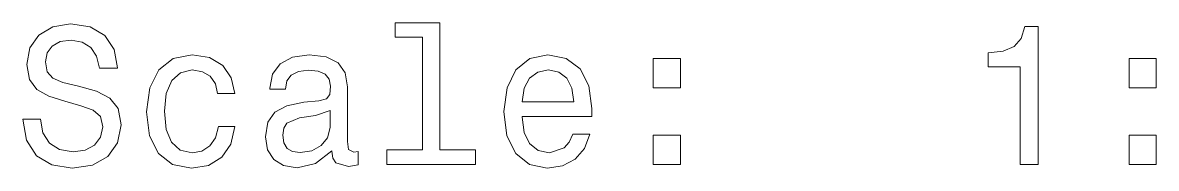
# Model space of a CAD drawing. Extents: x 0 to 297, y 0 to 210.
# Drawn here: x 123 to 151.93, y 103.7 to 107.42 of the extents above; entities that cross this region are included whole.
import ezdxf

# ---------------------------------------------------------------- set-up
doc = ezdxf.new("R2010")
doc.units = 0

msp = doc.modelspace()

# ---------------------------------------------------------------- linework, layer by layer
at = {"color": 7, "lineweight": 13}
for points in [[(123.458138, 104.951546), (122.999199, 104.951546), (123.100067, 104.416962), (123.352226, 104.02359), (123.740555, 103.78656), (124.265053, 103.700829), (124.784508, 103.781517), (125.172836, 104.003418), (125.419952, 104.351402), (125.510727, 104.810333), (125.435081, 105.223877), (125.223267, 105.491173), (124.880325, 105.667686), (124.421394, 105.798805), (124.028023, 105.89463), (123.770813, 106.005577), (123.624565, 106.166962), (123.57917, 106.419128), (123.624565, 106.646072), (123.755684, 106.817543), (123.957413, 106.933533), (124.234795, 106.973877), (124.517212, 106.923447), (124.739113, 106.787277), (124.885368, 106.560333), (124.955971, 106.252701), (125.414909, 106.252701), (125.414909, 106.262787), (125.334213, 106.736847), (125.097183, 107.089874), (124.723984, 107.311775), (124.219666, 107.387421), (123.76577, 107.311775), (123.412743, 107.09996), (123.185799, 106.772148), (123.10511, 106.348518), (123.17067, 105.970276), (123.362312, 105.713074), (123.664909, 105.541603), (124.078453, 105.410477), (124.486954, 105.294487), (124.794594, 105.183533), (124.981194, 105.022148), (125.046753, 104.759903), (124.986237, 104.492615), (124.829895, 104.290886), (124.592865, 104.164803), (124.285225, 104.124458), (123.942284, 104.179932), (123.680038, 104.341316), (123.513611, 104.603561)], [(133.201645, 107.044487), (133.201645, 104.169846), (132.288834, 104.169846), (132.288834, 103.796646), (134.553238, 103.796646), (134.553238, 104.169846), (133.645462, 104.169846), (133.645462, 107.417686), (132.505692, 107.417686), (132.505692, 107.044487)], [(148.452377, 103.796646), (148.911301, 103.796646), (148.911301, 107.321861), (148.568359, 107.321861), (148.477585, 107.014229), (148.296036, 106.807449), (148.018646, 106.686417), (147.635376, 106.646072), (147.635376, 106.288002), (148.452377, 106.288002)], [(127.971825, 105.607162), (128.410583, 105.607162), (128.319809, 106.01062), (128.102951, 106.328346), (127.765053, 106.525032), (127.326294, 106.600677), (126.84214, 106.499817), (126.473984, 106.217392), (126.241997, 105.758461), (126.161308, 105.143188), (126.236954, 104.532959), (126.463898, 104.079063), (126.821968, 103.796646), (127.311165, 103.700829), (127.744881, 103.776474), (128.082779, 103.988289), (128.314758, 104.321144), (128.415634, 104.764946), (127.991997, 104.764946), (127.916351, 104.482529), (127.775139, 104.270706), (127.57341, 104.139587), (127.326294, 104.099243), (127.018654, 104.164803), (126.796753, 104.366531), (126.660583, 104.694344), (126.615196, 105.158318), (126.660583, 105.612206), (126.801796, 105.940018), (127.02874, 106.141747), (127.326294, 106.212349), (127.588539, 106.166962), (127.785225, 106.050972), (127.916351, 105.859329)], [(130.891846, 104.149673), (130.891846, 104.134544), (130.917068, 103.963074), (130.992722, 103.842033), (131.31044, 103.746216), (131.557556, 103.78656), (131.557556, 104.129501), (131.451645, 104.114372), (131.31044, 104.179932), (131.285217, 104.38166), (131.285217, 105.783676), (131.224701, 106.141747), (131.048187, 106.393906), (130.740555, 106.545204), (130.306839, 106.600677), (129.883209, 106.540161), (129.570526, 106.36869), (129.37384, 106.101402), (129.308273, 105.748375), (129.308273, 105.718117), (129.706696, 105.718117), (129.742004, 105.929932), (129.852951, 106.08123), (130.0345, 106.172005), (130.291702, 106.207306), (130.538834, 106.182091), (130.715347, 106.106445), (130.821243, 105.975319), (130.856552, 105.793762), (130.83638, 105.581947), (130.755692, 105.476044), (130.553955, 105.425606), (130.17572, 105.385262), (129.742004, 105.294487), (129.434357, 105.133102), (129.252808, 104.880943), (129.197327, 104.507744), (129.247757, 104.174889), (129.404099, 103.927773), (129.656265, 103.771431), (130.004242, 103.715958), (130.473267, 103.821861)], [(135.743439, 105.022148), (137.518661, 105.022148), (137.523697, 105.22892), (137.443008, 105.808891), (137.2211, 106.242615), (136.868073, 106.50486), (136.399063, 106.600677), (135.940125, 106.499817), (135.587097, 106.217392), (135.360153, 105.758461), (135.279465, 105.153275), (135.355103, 104.532959), (135.582062, 104.079063), (135.930038, 103.796646), (136.383926, 103.700829), (136.777298, 103.766388), (137.100067, 103.937859), (137.337097, 104.21019), (137.473267, 104.573303), (137.0345, 104.573303), (136.943726, 104.371574), (136.812607, 104.220276), (136.439407, 104.099243), (136.151947, 104.154716), (135.935074, 104.33123), (135.793869, 104.61869), (135.743439, 105.007019)], [(139.087097, 105.753418), (139.783066, 105.753418), (139.783066, 106.50486), (139.087097, 106.50486)], [(151.231186, 105.753418), (151.927155, 105.753418), (151.927155, 106.50486), (151.231186, 106.50486)], [(135.743439, 105.395348), (135.79892, 105.743332), (135.935074, 106.000534), (136.141846, 106.156876), (136.414185, 106.212349), (136.681473, 106.156876), (136.888245, 106.000534), (137.014328, 105.743332), (137.059723, 105.395348)], [(130.841415, 104.744774), (130.780899, 104.482529), (130.619522, 104.280792), (130.377441, 104.149673), (130.079895, 104.104286), (129.888245, 104.129501), (129.75209, 104.21019), (129.666351, 104.351402), (129.641129, 104.548088), (129.661301, 104.724602), (129.742004, 104.850677), (130.064758, 104.99189), (130.473267, 105.052406), (130.841415, 105.173447)], [(139.087097, 103.796646), (139.783066, 103.796646), (139.783066, 104.548088), (139.087097, 104.548088)], [(151.231186, 103.796646), (151.927155, 103.796646), (151.927155, 104.548088), (151.231186, 104.548088)]]:
    msp.add_lwpolyline(points, close=True, dxfattribs=at)

doc.saveas('drawing.dxf')
